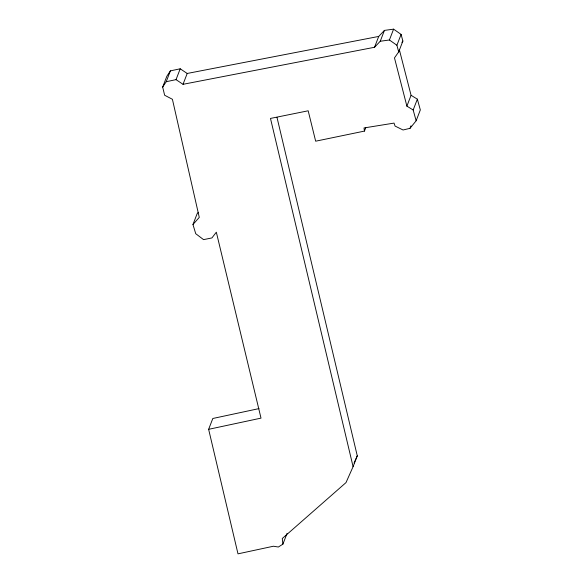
<?xml version="1.0" encoding="UTF-8"?>
<svg xmlns="http://www.w3.org/2000/svg" width="583" height="583" viewBox="0 0 583 583"><rect width="100%" height="100%" fill="white"/><g stroke="black" fill="none" stroke-linecap="round" stroke-linejoin="round"><path stroke-width="0.87" d="M208.634 429.321L261.009 418.128L216.329 232.194L211.921 237.93L203.554 239.635L195.72 233.688L192.966 224.513L199.277 217.379L172.408 99.278L164.639 95.248L162.672 87.071L166.855 76.227L170.396 70.871L180.22 68.794L187.201 73.465L378.717 36.43L384.43 30.403L393.598 29.15L401.089 34.404L402.875 41.05L398.692 51.894L394.48 57.892L406.883 106.135L413.165 109.998L416.145 120.768L410.002 128.326L403.057 129.994L395.063 126.066L394.035 123.1L364.025 127.947L364.441 131.095L315.665 141.195L308.181 110.792L270.483 118.429L353.087 466.67L346.003 482.593L282.281 538.503L282.893 544.172L278.339 547.022L273.449 546.227L237.995 553.85L208.634 429.321L212.817 418.485L258.983 408.61M162.672 87.071L166.213 81.715L170.396 70.871M166.213 81.715L176.037 79.638L180.22 68.794M176.037 79.638L183.018 84.309L187.201 73.465M192.966 224.513L197.149 213.669L198.293 212.372M183.018 84.309L374.534 47.274L378.717 36.43M374.534 47.274L380.247 41.247L384.43 30.403M380.247 41.247L389.408 39.994L393.598 29.15M398.692 51.894L396.906 45.248L401.089 34.404M364.441 131.095L365.73 127.757M406.883 106.135L411.066 95.291L399.34 49.679M413.165 109.998L417.355 99.154L411.066 95.291M410.002 128.326L410.964 125.819M416.145 120.768L420.328 109.925L417.355 99.154M282.893 544.172L287.076 533.328M353.087 466.67L357.27 455.826L276.976 117.329M354.085 462.989L357.27 455.826M401.942 42.384L402.875 41.05M389.408 39.994L396.906 45.248"/></g></svg>
